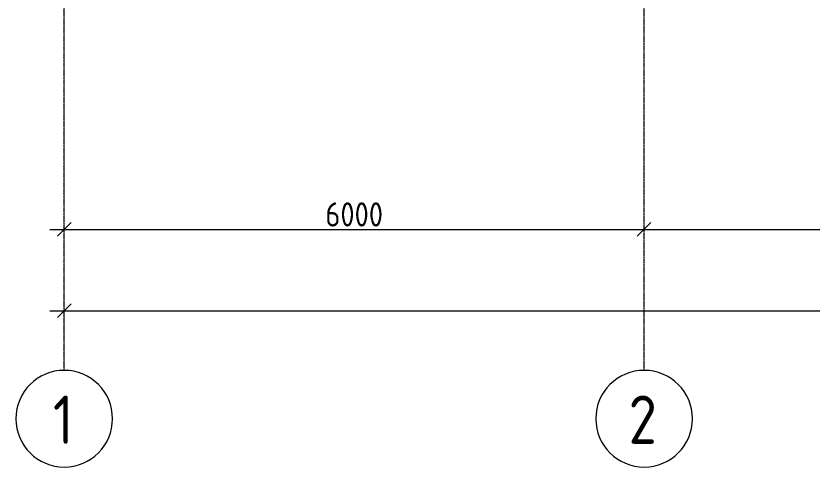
# Model space of a CAD drawing. Header units: millimetres. Extents: x -56773 to 221258, y -262288 to 26541.
# Drawn here: x -20100 to -11862, y -11974 to -7310 of the extents above; entities that cross this region are included whole.
import ezdxf

# ---------------------------------------------------------------- set-up
doc = ezdxf.new("R2010")
doc.units = ezdxf.units.MM
doc.linetypes.add('ADSK_Линия сетки', pattern=[25, 20, -2.5, 0, -2.5])
doc.layers.add('Оси', color=7, linetype='Continuous', lineweight=9)
doc.layers.add('Размеры', color=7, linetype='Continuous', lineweight=9)
doc.styles.add('GOST Common', font='', dxfattribs={"width": 0.9, "height": 500})
doc.styles.add('GOST Common_2', font='', dxfattribs={"width": 0.9, "height": 250})
doc.styles.get('GOST Common').set_extended_font_data('GOST Common')
doc.styles.get('GOST Common_2').set_extended_font_data('GOST Common')
doc.dimstyles.new('ADSK_Основной_2_5_мм', dxfattribs={"dimscale": 304.8, "dimtxt": 251.428749, "dimasz": 0.463911, "dimexe": 0.492126, "dimexo": 0.984252, "dimgap": 0.098425, "dimtad": 1, "dimrnd": 0.01, "dimdsep": 46, "dimtxsty": 'GOST Common_2', "dimblk1": 'OBLIQUE', "dimblk2": 'OBLIQUE', "dimsah": 1, "dimcen": 0.09, "dimdle": 0.492126, "dimazin": 2, "dimtfac": 1, "dimtdec": 4, "dimtix": 1, "dimtmove": 0, "dimatfit": 3, "dimfxl": 1, "dimtvp": 1, "dimtolj": 1, "dimtzin": 0, "dimlwd": 20, "dimlwe": 20, "dimarcsym": 2})

# ---------------------------------------------------------------- blocks, each defined once
blk = doc.blocks.new('Ось сетки - Круг_Ø10 мм-8259-Кладочный план подвала')
at = {"layer": 'Оси', "lineweight": 20}
for start, end in [(360, 180), (180, 360)]:
    blk.add_arc((0, 0), 5, start, end, dxfattribs=at)
blk = doc.blocks.new('_Oblique')
at = {"color": 0, "linetype": 'ByBlock', "lineweight": -2}
blk.add_line((-0.5, -0.5), (0.5, 0.5), dxfattribs=at)
blk = doc.blocks.new('DIMBLOCK1-Кладочный план подвала')
at = {"layer": 'Defpoints', "color": 0, "lineweight": 25, "transparency": 16777216}
for p in [(-19600, -9417.3), (-13600, -9417.3), (-13600, -9517.3)]:
    blk.add_point(p, dxfattribs=at)
at = {"layer": 'Размеры', "color": 0, "lineweight": 20, "transparency": 16777216}
for p, q in [((-19750, -9517.3), (-13450, -9517.3)), ((-19600, -9717.3), (-19600, -9667.3)), ((-13600, -9717.3), (-13600, -9667.3))]:
    blk.add_line(p, q, dxfattribs=at)
at = {"layer": 'Размеры', "color": 0, "lineweight": 20, "transparency": 16777216, "xscale": 141.4, "yscale": 141.4, "zscale": 141.4, "rotation": 180}
blk.add_blockref('_Oblique', (-19600, -9517.3), dxfattribs=at)
at = {"layer": 'Размеры', "color": 0, "lineweight": 20, "transparency": 16777216, "xscale": 141.4, "yscale": 141.4, "zscale": 141.4}
blk.add_blockref('_Oblique', (-13600, -9517.3), dxfattribs=at)
at = {"layer": 'Размеры', "color": 0, "lineweight": 9, "transparency": 16777216, "insert": (-16600, -9362.3), "char_height": 250, "width": 756.843, "attachment_point": 5, "style": 'GOST Common_2'}
blk.add_mtext('\\A1;6000', dxfattribs=at)
blk = doc.blocks.new('DIMBLOCK2-Кладочный план подвала')
at = {"layer": 'Defpoints', "color": 0, "lineweight": 25, "transparency": 16777216}
for p in [(-13600, -9417.3), (-9200, -9417.3), (-9200, -9517.3)]:
    blk.add_point(p, dxfattribs=at)
at = {"layer": 'Размеры', "color": 0, "lineweight": 20, "transparency": 16777216}
for p, q in [((-13750, -9517.3), (-9050, -9517.3)), ((-13600, -9717.3), (-13600, -9667.3)), ((-9200, -9717.3), (-9200, -9667.3))]:
    blk.add_line(p, q, dxfattribs=at)
at = {"layer": 'Размеры', "color": 0, "lineweight": 20, "transparency": 16777216, "xscale": 141.4, "yscale": 141.4, "zscale": 141.4, "rotation": 180}
blk.add_blockref('_Oblique', (-13600, -9517.3), dxfattribs=at)
at = {"layer": 'Размеры', "color": 0, "lineweight": 20, "transparency": 16777216, "xscale": 141.4, "yscale": 141.4, "zscale": 141.4}
blk.add_blockref('_Oblique', (-9200, -9517.3), dxfattribs=at)
at = {"layer": 'Размеры', "color": 0, "lineweight": 9, "transparency": 16777216, "insert": (-11400, -9362.3), "char_height": 250, "width": 807.981, "attachment_point": 5, "style": 'GOST Common_2'}
blk.add_mtext('\\A1;4400', dxfattribs=at)
blk = doc.blocks.new('DIMBLOCK25-Кладочный план подвала')
at = {"layer": 'Defpoints', "color": 0, "lineweight": 25, "transparency": 16777216}
for p in [(-19600, -10257.3), (61600, -10257.3), (61600, -10357.3)]:
    blk.add_point(p, dxfattribs=at)
at = {"layer": 'Размеры', "color": 0, "lineweight": 20, "transparency": 16777216}
for p, q in [((-19750, -10357.3), (61750, -10357.3)), ((-19600, -10557.3), (-19600, -10507.3)), ((61600, -10557.3), (61600, -10507.3))]:
    blk.add_line(p, q, dxfattribs=at)
at = {"layer": 'Размеры', "color": 0, "lineweight": 20, "transparency": 16777216, "xscale": 141.4, "yscale": 141.4, "zscale": 141.4, "rotation": 180}
blk.add_blockref('_Oblique', (-19600, -10357.3), dxfattribs=at)
at = {"layer": 'Размеры', "color": 0, "lineweight": 20, "transparency": 16777216, "xscale": 141.4, "yscale": 141.4, "zscale": 141.4}
blk.add_blockref('_Oblique', (61600, -10357.3), dxfattribs=at)
at = {"layer": 'Размеры', "color": 0, "lineweight": 9, "transparency": 16777216, "insert": (21000, -10202.3), "char_height": 250, "width": 889.802, "attachment_point": 5, "style": 'GOST Common_2'}
blk.add_mtext('\\A1;81200', dxfattribs=at)

msp = doc.modelspace()

# ---------------------------------------------------------------- linework, layer by layer
at = {"layer": 'Оси', "linetype": 'ADSK_Линия сетки', "lineweight": 5}
for p, q in [((-19600, -10973.8823), (-19600, 24500.9141)), ((-13600, -10973.8823), (-13600, 24500.9141))]:
    msp.add_line(p, q, dxfattribs=at)

# ---------------------------------------------------------------- block references
at = {"layer": 'Оси', "lineweight": 20, "xscale": 99.99999999999993, "yscale": 99.99999999999993, "zscale": 99.99999999999993}
for p in [(-19600, -11473.8823), (-13600, -11473.8823)]:
    msp.add_blockref('Ось сетки - Круг_Ø10 мм-8259-Кладочный план подвала', p, dxfattribs=at)

# ---------------------------------------------------------------- texts
at = {"layer": 'Оси', "char_height": 500, "attachment_point": 1, "style": 'GOST Common'}
for s, insert, width in [('\\fGOST Common|b0|i0|c204|p34|;\\W.9;1', (-19716.9307, -11234.0156), 281.392312), ('\\fGOST Common|b0|i0|c204|p34|;\\W.9;2', (-13761.4807, -11234.0156), 389.620125)]:
    msp.add_mtext(s, dxfattribs=dict(at, insert=insert, width=width))

# ---------------------------------------------------------------- dimensions: what is measured, and where the dimension line sits
at = {"layer": 'Размеры', "lineweight": 9}
for base, p1, p2, override, picture, middle in [((-13600, -9517.2545), (-19600, -9417.2696), (-13600, -9417.2696), {"dimpost": '<>', "dimfxl": 6000}, 'DIMBLOCK1-Кладочный план подвала', (-16600, -9362.2545)), ((-9200, -9517.2545), (-13600, -9417.2696), (-9200, -9417.2696), {"dimpost": '<>', "dimfxl": 4400}, 'DIMBLOCK2-Кладочный план подвала', (-11400, -9362.2545)), ((61600, -10357.2545), (-19600, -10257.2696), (61600, -10257.2696), {"dimpost": '<>', "dimfxl": 81200}, 'DIMBLOCK25-Кладочный план подвала', (21000, -10202.2545))]:
    dim = msp.add_linear_dim(base=base, p1=p1, p2=p2, dimstyle='ADSK_Основной_2_5_мм', override=override, dxfattribs=at)
    dim.commit()
    dim.dimension.update_dxf_attribs({"geometry": picture, "text_midpoint": middle})

doc.saveas('drawing.dxf')
